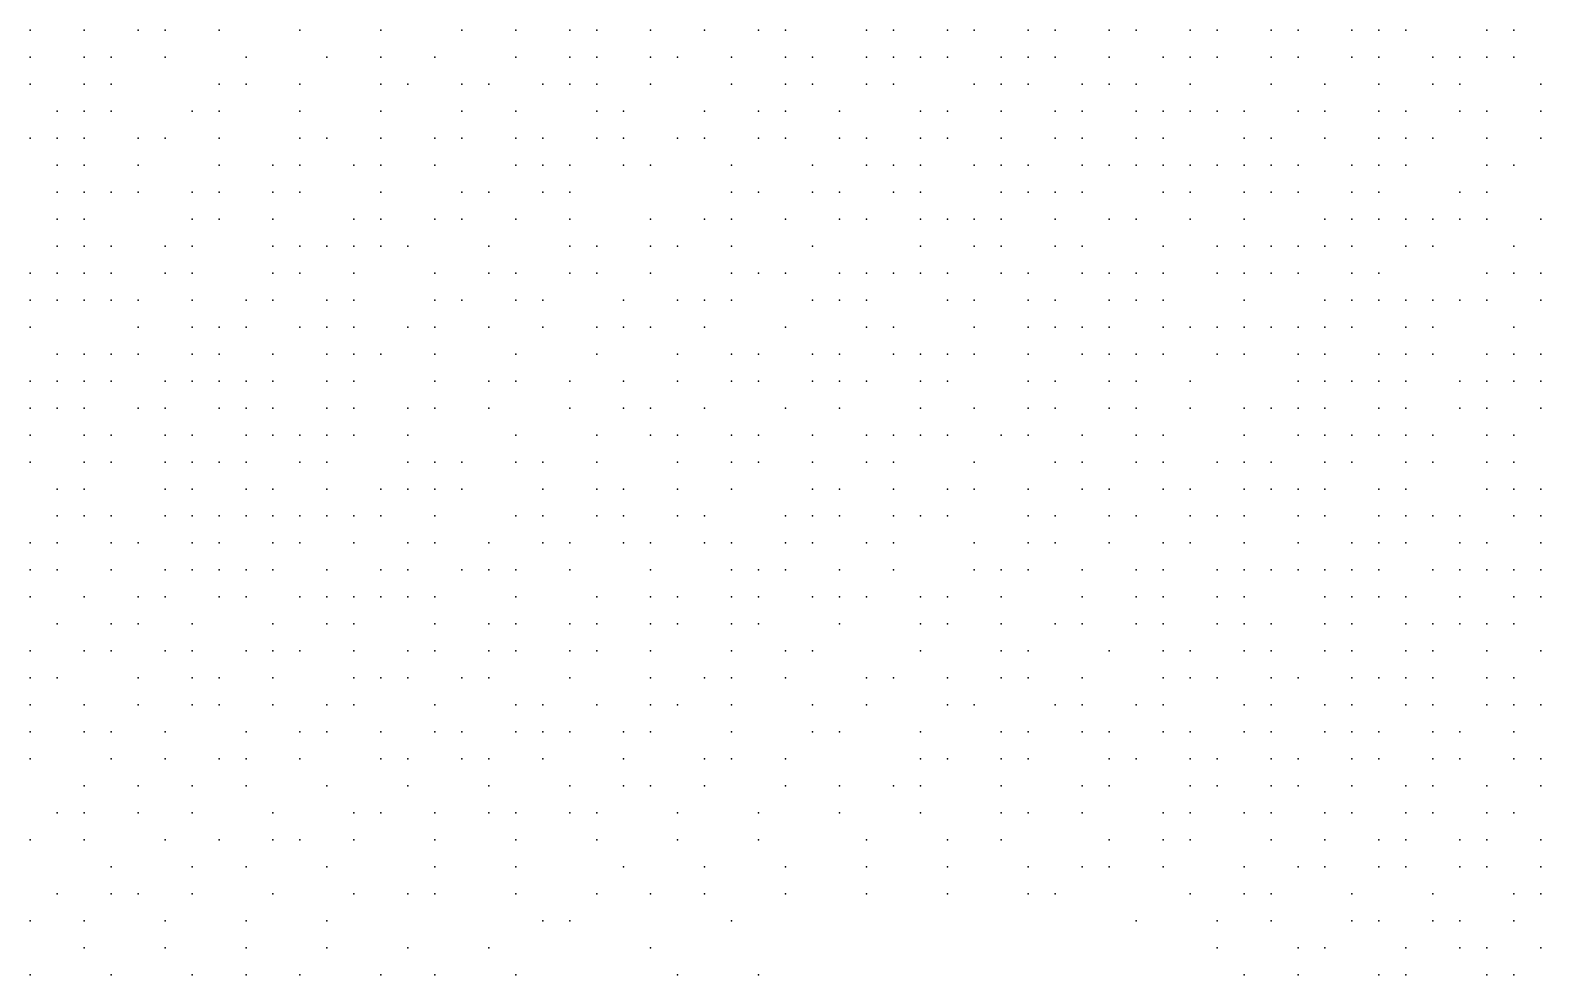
# Model space of a CAD drawing. Extents: x 429 to 793, y 817 to 1241.
# Drawn here: x 653.48 to 694.36, y 923.19 to 948.74 of the extents above; entities that cross this region are included whole.
import ezdxf

# ---------------------------------------------------------------- set-up
doc = ezdxf.new("R2010")
doc.units = 0

msp = doc.modelspace()

# ---------------------------------------------------------------- linework, layer by layer
for p in [(653.48, 948.74, 233.635), (654.94, 948.74, 232.287), (656.4, 948.74, 231.247), (657.13, 948.74, 231.068), (658.59, 948.74, 229.682), (660.78, 948.74, 228.097), (662.97, 948.74, 226.457), (665.16, 948.74, 224.798), (666.62, 948.74, 223.865), (668.08, 948.74, 222.368), (668.81, 948.74, 221.865), (670.27, 948.74, 220.85), (671.73, 948.74, 219.775), (673.19, 948.74, 218.155), (673.92, 948.74, 217.582), (676.11, 948.74, 215.88), (676.84, 948.74, 215.32), (678.3, 948.74, 214.336), (679.03, 948.74, 213.934), (680.49, 948.74, 212.647), (681.22, 948.74, 212.253), (682.68, 948.74, 210.78), (683.41, 948.74, 210.372), (684.87, 948.74, 209.112), (685.6, 948.74, 208.607), (687.06, 948.74, 207.966), (687.79, 948.74, 207.448), (689.25, 948.74, 206.29), (689.98, 948.74, 205.77), (690.71, 948.74, 205.425), (692.9, 948.74, 203.573), (693.63, 948.74, 203.1), (653.48, 948.01, 233.76), (654.94, 948.01, 232.43), (655.67, 948.01, 231.91), (657.13, 948.01, 230.87), (659.32, 948.01, 229.29), (661.51, 948.01, 227.61), (662.97, 948.01, 226.549), (664.43, 948.01, 225.191), (666.62, 948.01, 223.943), (668.08, 948.01, 222.445), (668.81, 948.01, 221.92), (670.27, 948.01, 220.845), (671, 948.01, 220.31), (672.46, 948.01, 219.057), (673.92, 948.01, 217.56), (674.65, 948.01, 217.17), (676.11, 948.01, 215.81), (676.84, 948.01, 215.24), (677.57, 948.01, 214.685), (678.3, 948.01, 214.05), (679.76, 948.01, 213.352), (680.49, 948.01, 212.557), (681.22, 948.01, 212.001), (682.68, 948.01, 211.143), (684.14, 948.01, 209.963), (684.87, 948.01, 208.988), (685.6, 948.01, 208.483), (687.06, 948.01, 207.842), (687.79, 948.01, 207.325), (689.25, 948.01, 206.13), (689.98, 948.01, 205.776), (691.44, 948.01, 204.748), (692.17, 948.01, 203.883), (692.9, 948.01, 203.41), (693.63, 948.01, 202.695), (653.48, 947.28, 233.6), (654.94, 947.28, 232.722), (655.67, 947.28, 232.144), (658.59, 947.28, 229.973), (659.32, 947.28, 229.417), (660.78, 947.28, 228.522), (662.97, 947.28, 226.785), (663.7, 947.28, 226.264), (665.16, 947.28, 224.968), (665.89, 947.28, 224.455), (667.35, 947.28, 222.97), (668.08, 947.28, 222.47), (668.81, 947.28, 221.932), (670.27, 947.28, 220.84), (672.46, 947.28, 219.232), (673.92, 947.28, 217.51), (674.65, 947.28, 217.12), (676.11, 947.28, 216), (676.84, 947.28, 215.16), (679.03, 947.28, 213.415), (679.76, 947.28, 212.86), (680.49, 947.28, 212.364), (681.95, 947.28, 211.505), (682.68, 947.28, 211.009), (683.41, 947.28, 210.238), (684.87, 947.28, 208.865), (687.06, 947.28, 207.513), (688.52, 947.28, 206.546), (689.98, 947.28, 205.552), (691.44, 947.28, 204.234), (692.17, 947.28, 203.72), (694.36, 947.28, 202.341), (654.21, 946.55, 233.44), (654.94, 946.55, 232.855), (655.67, 946.55, 232.277), (657.86, 946.55, 230.442), (658.59, 946.55, 230.1), (660.78, 946.55, 228.65), (662.97, 946.55, 226.895), (665.16, 946.55, 225.045), (666.62, 946.55, 223.678), (668.81, 946.55, 221.945), (669.54, 946.55, 221.392), (671.73, 946.55, 219.76), (673.19, 946.55, 218.06), (673.92, 946.55, 217.46), (675.38, 946.55, 216.73), (677.57, 946.55, 214.525), (678.3, 946.55, 213.97), (679.76, 946.55, 213.164), (681.22, 946.55, 211.55), (681.95, 946.55, 211.372), (683.41, 946.55, 210.105), (684.14, 946.55, 209.541), (684.87, 946.55, 209.043), (685.6, 946.55, 208.701), (686.33, 946.55, 208.203), (687.79, 946.55, 207.09), (688.52, 946.55, 206.386), (689.98, 946.55, 205.392), (690.71, 946.55, 204.974), (692.17, 946.55, 203.527), (692.9, 946.55, 203.019), (694.36, 946.55, 202.318), (653.48, 945.82, 234.02), (654.21, 945.82, 233.28), (654.94, 945.82, 232.988), (656.4, 945.82, 231.657), (657.13, 945.82, 231.14), (658.59, 945.82, 230.228), (660.78, 945.82, 228.76), (661.51, 945.82, 227.83), (662.97, 945.82, 226.538), (664.43, 945.82, 225.558), (665.16, 945.82, 225.07), (666.62, 945.82, 224.045), (667.35, 945.82, 223.362), (668.81, 945.82, 221.958), (669.54, 945.82, 221.405), (671, 945.82, 220.312), (671.73, 945.82, 219.727), (673.19, 945.82, 218.01), (673.92, 945.82, 217.41), (675.38, 945.82, 216.68), (676.11, 945.82, 215.65), (677.57, 945.82, 214.64), (678.3, 945.82, 214.2), (679.76, 945.82, 212.58), (681.22, 945.82, 211.41), (681.95, 945.82, 210.895), (683.41, 945.82, 209.882), (684.14, 945.82, 209.384), (686.33, 945.82, 208.047), (687.06, 945.82, 207.357), (688.52, 945.82, 206.226), (689.98, 945.82, 205.305), (690.71, 945.82, 204.801), (691.44, 945.82, 204.296), (692.9, 945.82, 202.826), (694.36, 945.82, 202.125), (654.21, 945.09, 233.27), (654.94, 945.09, 233.12), (656.4, 945.09, 231.792), (658.59, 945.09, 230.202), (660.05, 945.09, 229.225), (660.78, 945.09, 228.405), (662.24, 945.09, 227.636), (662.97, 945.09, 227.028), (664.43, 945.09, 225.583), (666.62, 945.09, 224.07), (667.35, 945.09, 223.387), (668.08, 945.09, 222.495), (669.54, 945.09, 221.598), (670.27, 945.09, 220.855), (672.46, 945.09, 219.128), (674.65, 945.09, 217.02), (676.11, 945.09, 215.88), (676.84, 945.09, 214.94), (677.57, 945.09, 214.5), (679.03, 945.09, 213.468), (679.76, 945.09, 213.024), (680.49, 945.09, 211.925), (681.95, 945.09, 210.723), (682.68, 945.09, 210.21), (683.41, 945.09, 209.545), (684.14, 945.09, 209.05), (684.87, 945.09, 208.886), (685.6, 945.09, 208.388), (686.33, 945.09, 207.89), (687.06, 945.09, 207.058), (687.79, 945.09, 206.469), (689.25, 945.09, 205.593), (689.98, 945.09, 205.089), (690.71, 945.09, 204.584), (692.9, 945.09, 203.14), (693.63, 945.09, 202.632), (654.21, 944.36, 233.4), (654.94, 944.36, 232.96), (655.67, 944.36, 232.65), (656.4, 944.36, 232.03), (657.86, 944.36, 230.873), (658.59, 944.36, 230.337), (660.05, 944.36, 229.428), (660.78, 944.36, 228.87), (662.97, 944.36, 227.074), (665.16, 944.36, 225.095), (665.89, 944.36, 224.607), (667.35, 944.36, 223.045), (668.08, 944.36, 222.508), (672.46, 944.36, 218.527), (673.19, 944.36, 217.928), (674.65, 944.36, 216.82), (675.38, 944.36, 216.28), (676.84, 944.36, 214.8), (677.57, 944.36, 214.36), (679.76, 944.36, 212.884), (680.49, 944.36, 212.01), (681.22, 944.36, 211.58), (681.95, 944.36, 210.553), (684.14, 944.36, 208.88), (684.87, 944.36, 208.385), (686.33, 944.36, 207.647), (687.06, 944.36, 206.798), (687.79, 944.36, 206.252), (689.25, 944.36, 205.377), (689.98, 944.36, 204.872), (692.17, 944.36, 203.453), (692.9, 944.36, 202.913), (654.21, 943.63, 233.781), (654.94, 943.63, 233.282), (657.86, 943.63, 231.151), (658.59, 943.63, 230.375), (660.05, 943.63, 229.474), (662.24, 943.63, 227.424), (662.97, 943.63, 227.12), (664.43, 943.63, 225.663), (665.16, 943.63, 225.135), (666.62, 943.63, 224.12), (668.08, 943.63, 222.497), (670.27, 943.63, 220.845), (671.73, 943.63, 219.663), (672.46, 943.63, 218.495), (673.92, 943.63, 217.227), (675.38, 943.63, 216.173), (676.11, 943.63, 215.74), (677.57, 943.63, 214.216), (678.3, 943.63, 213.772), (679.03, 943.63, 213.189), (679.76, 943.63, 212.267), (681.22, 943.63, 211.407), (682.68, 943.63, 209.87), (683.41, 943.63, 209.418), (684.87, 943.63, 208.142), (686.33, 943.63, 207.003), (688.52, 943.63, 205.706), (689.25, 943.63, 205.16), (689.98, 943.63, 204.655), (690.71, 943.63, 204.307), (691.44, 943.63, 203.767), (692.17, 943.63, 203.227), (692.9, 943.63, 202.687), (694.36, 943.63, 201.68), (654.21, 942.9, 233.604), (654.94, 942.9, 233.038), (655.67, 942.9, 232.708), (657.13, 942.9, 231.209), (657.86, 942.9, 230.951), (660.05, 942.9, 229.438), (660.78, 942.9, 228.776), (661.51, 942.9, 228.078), (662.24, 942.9, 227.47), (662.97, 942.9, 226.675), (663.7, 942.9, 226.19), (665.89, 942.9, 224.647), (668.08, 942.9, 222.487), (668.81, 942.9, 221.95), (670.27, 942.9, 220.812), (671, 942.9, 220.205), (672.46, 942.9, 218.74), (674.65, 942.9, 216.633), (677.57, 942.9, 214.112), (679.03, 942.9, 213.016), (679.76, 942.9, 212.093), (681.22, 942.9, 211.051), (681.95, 942.9, 210.382), (684.14, 942.9, 208.967), (685.6, 942.9, 207.898), (686.33, 942.9, 207.403), (687.06, 942.9, 206.76), (687.79, 942.9, 205.96), (688.52, 942.9, 205.383), (689.25, 942.9, 204.91), (690.71, 942.9, 204.08), (691.44, 942.9, 203.54), (693.63, 942.9, 201.965), (653.48, 942.17, 234.176), (654.21, 942.17, 233.548), (654.94, 942.17, 233.115), (655.67, 942.17, 232.592), (657.13, 942.17, 231.526), (657.86, 942.17, 231.009), (660.05, 942.17, 229.498), (660.78, 942.17, 228.822), (662.24, 942.17, 227.645), (664.43, 942.17, 225.887), (665.89, 942.17, 224.673), (666.62, 942.17, 223.582), (668.08, 942.17, 222.477), (668.81, 942.17, 221.94), (670.27, 942.17, 220.78), (672.46, 942.17, 218.295), (673.19, 942.17, 217.661), (673.92, 942.17, 216.96), (675.38, 942.17, 216.04), (676.11, 942.17, 214.958), (676.84, 942.17, 214.49), (677.57, 942.17, 213.874), (678.3, 942.17, 213.428), (679.76, 942.17, 211.92), (680.49, 942.17, 211.408), (681.95, 942.17, 210.495), (682.68, 942.17, 209.939), (683.41, 942.17, 209.175), (684.14, 942.17, 208.723), (685.6, 942.17, 207.655), (686.33, 942.17, 207.16), (687.06, 942.17, 206.645), (687.79, 942.17, 205.616), (689.25, 942.17, 204.66), (689.98, 942.17, 204.173), (692.9, 942.17, 201.92), (693.63, 942.17, 201.718), (694.36, 942.17, 200.84), (653.48, 941.44, 234.248), (654.21, 941.44, 233.626), (654.94, 941.44, 233.193), (655.67, 941.44, 232.669), (656.4, 941.44, 232.204), (657.86, 941.44, 231.067), (659.32, 941.44, 229.98), (660.05, 941.44, 229.075), (661.51, 941.44, 228.124), (662.24, 941.44, 227.685), (664.43, 941.44, 225.912), (665.16, 941.44, 225.225), (666.62, 941.44, 223.592), (667.35, 941.44, 223.035), (669.54, 941.44, 221.39), (671, 941.44, 219.903), (671.73, 941.44, 219.363), (672.46, 941.44, 218.607), (674.65, 941.44, 216.498), (675.38, 941.44, 216.037), (676.11, 941.44, 214.788), (678.3, 941.44, 213.258), (679.03, 941.44, 212.812), (680.49, 941.44, 211.164), (681.22, 941.44, 210.808), (682.68, 941.44, 209.696), (683.41, 941.44, 208.932), (684.14, 941.44, 208.291), (686.33, 941.44, 206.873), (688.52, 941.44, 205.133), (689.25, 941.44, 204.41), (689.98, 941.44, 203.923), (690.71, 941.44, 203.395), (691.44, 941.44, 202.888), (692.17, 941.44, 202.566), (692.9, 941.44, 202.19), (694.36, 941.44, 200.975), (653.48, 940.71, 234.137), (656.4, 940.71, 232.146), (657.86, 940.71, 231.107), (658.59, 940.71, 230.573), (659.32, 940.71, 230.04), (660.78, 940.71, 228.652), (661.51, 940.71, 228.17), (662.24, 940.71, 227.71), (663.7, 940.71, 226.28), (664.43, 940.71, 225.937), (665.89, 940.71, 224.693), (667.35, 940.71, 223.045), (668.81, 940.71, 221.803), (669.54, 940.71, 221.223), (670.27, 940.71, 220.517), (671.73, 940.71, 218.918), (673.92, 940.71, 216.803), (676.11, 940.71, 215.256), (676.84, 940.71, 214.15), (679.03, 940.71, 212.115), (680.49, 940.71, 210.921), (681.22, 940.71, 210.165), (681.95, 940.71, 209.652), (682.68, 940.71, 209.14), (684.14, 940.71, 208.004), (684.87, 940.71, 207.436), (685.6, 940.71, 207.155), (686.33, 940.71, 206.587), (687.06, 940.71, 206.072), (687.79, 940.71, 205.355), (688.52, 940.71, 204.882), (689.25, 940.71, 204.117), (690.71, 940.71, 203.102), (691.44, 940.71, 202.672), (693.63, 940.71, 201.177), (654.21, 939.98, 233.777), (654.94, 939.98, 233.27), (655.67, 939.98, 232.747), (656.4, 939.98, 232.223), (657.86, 939.98, 231.167), (658.59, 939.98, 230.633), (660.05, 939.98, 229.135), (661.51, 939.98, 228.19), (662.24, 939.98, 227.725), (662.97, 939.98, 226.765), (664.43, 939.98, 225.777), (666.62, 939.98, 223.725), (668.81, 939.98, 221.677), (671, 939.98, 219.81), (672.46, 939.98, 217.86), (673.19, 939.98, 217.332), (674.65, 939.98, 216.185), (675.38, 939.98, 215.554), (676.84, 939.98, 213.893), (677.57, 939.98, 213.393), (678.3, 939.98, 212.65), (679.03, 939.98, 212.309), (680.49, 939.98, 210.678), (681.95, 939.98, 209.259), (682.68, 939.98, 208.843), (683.41, 939.98, 208.157), (684.14, 939.98, 207.767), (685.6, 939.98, 206.868), (686.33, 939.98, 206.3), (687.79, 939.98, 204.931), (688.52, 939.98, 204.377), (689.98, 939.98, 203.316), (690.71, 939.98, 203.048), (691.44, 939.98, 202.402), (692.9, 939.98, 201.65), (693.63, 939.98, 200.651), (694.36, 939.98, 200.152), (653.48, 939.25, 233.998), (654.21, 939.25, 233.491), (654.94, 939.25, 233.238), (655.67, 939.25, 232.596), (657.13, 939.25, 231.666), (657.86, 939.25, 231.137), (658.59, 939.25, 230.619), (659.32, 939.25, 229.523), (660.05, 939.25, 229.235), (661.51, 939.25, 228.21), (662.24, 939.25, 227.26), (664.43, 939.25, 225.962), (665.89, 939.25, 224.671), (666.62, 939.25, 223.598), (668.08, 939.25, 222.234), (669.54, 939.25, 220.97), (671, 939.25, 219.655), (672.46, 939.25, 217.785), (673.19, 939.25, 217.175), (674.65, 939.25, 216.022), (675.38, 939.25, 215.503), (676.11, 939.25, 214.259), (677.57, 939.25, 212.893), (678.3, 939.25, 212.747), (680.49, 939.25, 210.705), (681.22, 939.25, 209.735), (682.68, 939.25, 208.547), (683.41, 939.25, 207.86), (684.87, 939.25, 207.08), (687.79, 939.25, 204.755), (688.52, 939.25, 204.084), (689.25, 939.25, 203.53), (689.98, 939.25, 203.154), (690.71, 939.25, 202.778), (692.17, 939.25, 201.601), (692.9, 939.25, 201.347), (693.63, 939.25, 200.348), (694.36, 939.25, 200.115), (653.48, 938.52, 234.073), (654.21, 938.52, 233.459), (654.94, 938.52, 232.885), (656.4, 938.52, 231.632), (657.13, 938.52, 231.093), (658.59, 938.52, 230.315), (659.32, 938.52, 229.768), (660.05, 938.52, 229.191), (661.51, 938.52, 228.23), (662.24, 938.52, 227.28), (663.7, 938.52, 226.33), (664.43, 938.52, 225.693), (665.89, 938.52, 224.544), (668.08, 938.52, 222.108), (669.54, 938.52, 220.62), (670.27, 938.52, 220.155), (671.73, 938.52, 218.358), (673.92, 938.52, 216.22), (675.38, 938.52, 215.246), (677.57, 938.52, 213.137), (679.03, 938.52, 211.227), (680.49, 938.52, 210.418), (681.22, 938.52, 209.795), (682.68, 938.52, 208.25), (683.41, 938.52, 207.716), (684.87, 938.52, 206.648), (686.33, 938.52, 205.66), (687.06, 938.52, 205.207), (687.79, 938.52, 204.435), (688.52, 938.52, 203.982), (689.98, 938.52, 202.972), (690.71, 938.52, 202.414), (692.17, 938.52, 201.298), (692.9, 938.52, 201.043), (694.36, 938.52, 199.845), (653.48, 937.79, 233.607), (654.94, 937.79, 232.564), (655.67, 937.79, 232.135), (657.13, 937.79, 231.082), (657.86, 937.79, 230.79), (659.32, 937.79, 229.724), (660.05, 937.79, 229.035), (660.78, 937.79, 228.633), (661.51, 937.79, 228.25), (662.24, 937.79, 227.3), (663.7, 937.79, 226.197), (666.62, 937.79, 223.472), (668.81, 937.79, 221.393), (670.27, 937.79, 220.08), (671, 937.79, 219.505), (672.46, 937.79, 217.648), (673.19, 937.79, 217.082), (674.65, 937.79, 215.375), (676.11, 937.79, 213.955), (676.84, 937.79, 213.38), (677.57, 937.79, 212.77), (678.3, 937.79, 212.16), (679.76, 937.79, 210.617), (680.49, 937.79, 210.132), (681.95, 937.79, 208.522), (683.41, 937.79, 207.356), (684.14, 937.79, 206.822), (686.33, 937.79, 205.34), (687.79, 937.79, 203.806), (688.52, 937.79, 203.617), (689.25, 937.79, 202.843), (689.98, 937.79, 202.403), (690.71, 937.79, 201.62), (691.44, 937.79, 201.18), (692.9, 937.79, 200.74), (693.63, 937.79, 199.96), (653.48, 937.06, 233.577), (654.94, 937.06, 232.852), (655.67, 937.06, 232.101), (657.13, 937.06, 231.048), (657.86, 937.06, 230.487), (658.59, 937.06, 229.968), (659.32, 937.06, 229.391), (660.78, 937.06, 228.653), (661.51, 937.06, 227.785), (663.7, 937.06, 226.063), (664.43, 937.06, 225.526), (665.16, 937.06, 224.855), (666.62, 937.06, 223.105), (667.35, 937.06, 222.43), (668.81, 937.06, 221.237), (671, 937.06, 219.355), (672.46, 937.06, 217.378), (673.19, 937.06, 216.522), (674.65, 937.06, 215.105), (676.11, 937.06, 213.653), (676.84, 937.06, 213.09), (679.03, 937.06, 210.94), (681.22, 937.06, 209.066), (681.95, 937.06, 208.162), (683.41, 937.06, 206.996), (684.14, 937.06, 206.363), (685.6, 937.06, 205.557), (686.33, 937.06, 204.455), (687.06, 937.06, 203.944), (688.52, 937.06, 203.273), (689.25, 937.06, 202.5), (690.71, 937.06, 201.481), (691.44, 937.06, 200.972), (692.9, 937.06, 200.39), (693.63, 937.06, 199.61), (654.21, 936.33, 233.14), (654.94, 936.33, 232.603), (657.13, 936.33, 231.014), (657.86, 936.33, 230.464), (659.32, 936.33, 229.458), (660.05, 936.33, 229.075), (661.51, 936.33, 228), (662.97, 936.33, 226.573), (663.7, 936.33, 225.93), (664.43, 936.33, 225.392), (665.16, 936.33, 224.092), (667.35, 936.33, 222.338), (668.81, 936.33, 221.08), (669.54, 936.33, 220.505), (671, 936.33, 218.862), (672.46, 936.33, 217.095), (674.65, 936.33, 215.143), (675.38, 936.33, 214.07), (676.84, 936.33, 212.8), (678.3, 936.33, 211.42), (679.03, 936.33, 210.461), (680.49, 936.33, 209.044), (681.95, 936.33, 207.802), (682.68, 936.33, 207.17), (684.14, 936.33, 205.99), (684.87, 936.33, 205.4), (686.33, 936.33, 204.082), (687.06, 936.33, 203.453), (687.79, 936.33, 203.36), (688.52, 936.33, 202.93), (689.98, 936.33, 201.597), (690.71, 936.33, 201.088), (692.9, 936.33, 199.69), (693.63, 936.33, 199.26), (694.36, 936.33, 198.83), (654.21, 935.6, 232.66), (654.94, 935.6, 232.227), (655.67, 935.6, 232.004), (657.13, 935.6, 230.98), (657.86, 935.6, 230.43), (658.59, 935.6, 229.88), (659.32, 935.6, 229.478), (660.05, 935.6, 228.94), (660.78, 935.6, 228.335), (661.51, 935.6, 227.73), (662.24, 935.6, 226.95), (662.97, 935.6, 226.44), (664.43, 935.6, 224.973), (666.62, 935.6, 222.876), (667.35, 935.6, 222.155), (668.81, 935.6, 220.773), (669.54, 935.6, 220.458), (671, 935.6, 218.592), (671.73, 935.6, 217.674), (673.92, 935.6, 215.373), (674.65, 935.6, 214.837), (675.38, 935.6, 213.925), (676.84, 935.6, 212.51), (677.57, 935.6, 211.906), (678.3, 935.6, 210.698), (680.49, 935.6, 208.647), (681.22, 935.6, 208.155), (682.68, 935.6, 206.763), (683.41, 935.6, 205.924), (684.87, 935.6, 204.81), (685.6, 935.6, 204.22), (686.33, 935.6, 203.64), (687.79, 935.6, 202.873), (688.52, 935.6, 202.293), (689.98, 935.6, 201.204), (690.71, 935.6, 200.59), (691.44, 935.6, 200.098), (692.17, 935.6, 199.86), (693.63, 935.6, 198.8), (694.36, 935.6, 198.068), (653.48, 934.87, 232.567), (654.21, 934.87, 232.637), (655.67, 934.87, 231.28), (656.4, 934.87, 230.868), (657.86, 934.87, 230.09), (658.59, 934.87, 229.345), (660.05, 934.87, 228.67), (660.78, 934.87, 228.065), (662.24, 934.87, 226.575), (663.7, 934.87, 225.212), (664.43, 934.87, 224.403), (665.89, 934.87, 223.23), (667.35, 934.87, 222.015), (668.08, 934.87, 221.408), (669.54, 934.87, 219.919), (670.27, 934.87, 219.372), (671.73, 934.87, 217.328), (672.46, 934.87, 216.686), (673.92, 934.87, 215.067), (674.65, 934.87, 214.53), (676.11, 934.87, 212.792), (676.84, 934.87, 212.09), (679.03, 934.87, 209.667), (680.49, 934.87, 208.57), (681.22, 934.87, 207.43), (682.68, 934.87, 206.357), (684.14, 934.87, 205.085), (684.87, 934.87, 204.18), (686.33, 934.87, 202.945), (687.79, 934.87, 202.55), (689.25, 934.87, 201.32), (689.98, 934.87, 200.76), (690.71, 934.87, 200.2), (692.17, 934.87, 199.47), (692.9, 934.87, 198.91), (694.36, 934.87, 197.715), (653.48, 934.14, 232.063), (654.21, 934.14, 231.633), (655.67, 934.14, 231.27), (657.13, 934.14, 229.86), (657.86, 934.14, 229.803), (658.59, 934.14, 229.307), (659.32, 934.14, 228.81), (660.05, 934.14, 228.36), (661.51, 934.14, 227.12), (662.97, 934.14, 225.45), (663.7, 934.14, 224.972), (665.16, 934.14, 223.725), (665.89, 934.14, 222.787), (666.62, 934.14, 222.179), (668.08, 934.14, 220.902), (670.27, 934.14, 219.065), (672.46, 934.14, 216.197), (673.19, 934.14, 215.402), (673.92, 934.14, 214.76), (675.38, 934.14, 213.356), (676.84, 934.14, 211.67), (679.03, 934.14, 208.946), (679.76, 934.14, 208.7), (680.49, 934.14, 208.13), (681.95, 934.14, 206.417), (683.41, 934.14, 205.411), (684.14, 934.14, 204.871), (685.6, 934.14, 203.34), (686.33, 934.14, 202.505), (687.06, 934.14, 201.881), (687.79, 934.14, 202.11), (688.52, 934.14, 201.243), (689.25, 934.14, 200.88), (689.98, 934.14, 200.07), (691.44, 934.14, 199.64), (692.17, 934.14, 199.08), (692.9, 934.14, 198.52), (693.63, 934.14, 198.117), (694.36, 934.14, 197.799), (653.48, 933.41, 231.973), (654.94, 933.41, 231.13), (656.4, 933.41, 229.84), (657.13, 933.41, 229.85), (658.59, 933.41, 228.53), (659.32, 933.41, 228.298), (660.78, 933.41, 227.177), (661.51, 933.41, 226.44), (662.24, 933.41, 226.03), (662.97, 933.41, 225.21), (663.7, 933.41, 224.715), (664.43, 933.41, 224.107), (666.62, 933.41, 221.736), (668.81, 933.41, 220.16), (670.27, 933.41, 218.39), (671, 933.41, 217.297), (672.46, 933.41, 215.86), (673.19, 933.41, 214.885), (674.65, 933.41, 213.316), (675.38, 933.41, 212.778), (676.11, 933.41, 211.952), (677.57, 933.41, 210.564), (678.3, 933.41, 209.192), (679.76, 933.41, 208.26), (681.95, 933.41, 205.647), (683.41, 933.41, 204.444), (684.14, 933.41, 203.7), (685.6, 933.41, 202.417), (686.33, 933.41, 201.907), (688.52, 933.41, 200.803), (689.25, 933.41, 200.44), (689.98, 933.41, 199.63), (690.71, 933.41, 199.26), (692.17, 933.41, 198.381), (693.63, 933.41, 197.298), (694.36, 933.41, 196.923), (654.21, 932.68, 231.047), (655.67, 932.68, 230.157), (656.4, 932.68, 229.743), (657.86, 932.68, 228.515), (660.05, 932.68, 227.12), (661.51, 932.68, 226.071), (662.24, 932.68, 225.025), (664.43, 932.68, 223.543), (665.89, 932.68, 222.562), (666.62, 932.68, 221.9), (668.08, 932.68, 220.12), (668.81, 932.68, 218.81), (670.27, 932.68, 217.475), (671, 932.68, 217.145), (672.46, 932.68, 215.01), (673.19, 932.68, 214.318), (675.38, 932.68, 212.325), (677.57, 932.68, 209.805), (678.3, 932.68, 209.3), (679.76, 932.68, 207.283), (681.22, 932.68, 205.892), (681.95, 932.68, 205.164), (683.41, 932.68, 204.1), (684.14, 932.68, 203.763), (685.6, 932.68, 201.933), (686.33, 932.68, 201.424), (687.06, 932.68, 200.725), (688.52, 932.68, 200.363), (689.25, 932.68, 199.335), (690.71, 932.68, 198.61), (691.44, 932.68, 198.241), (692.17, 932.68, 197.957), (692.9, 932.68, 197.25), (693.63, 932.68, 196.875), (653.48, 931.95, 230.77), (654.94, 931.95, 229.517), (655.67, 931.95, 229.323), (657.13, 931.95, 228.27), (657.86, 931.95, 227.998), (659.32, 931.95, 227.053), (660.05, 931.95, 226.61), (660.78, 931.95, 225.68), (662.24, 931.95, 224.84), (663.7, 931.95, 223.587), (664.43, 931.95, 222.943), (665.89, 931.95, 221.37), (666.62, 931.95, 220.913), (668.08, 931.95, 219.74), (668.81, 931.95, 218.505), (670.27, 931.95, 217.331), (672.46, 931.95, 214.33), (673.92, 931.95, 213.4), (674.65, 931.95, 212.129), (677.57, 931.95, 209.178), (679.76, 931.95, 205.783), (680.49, 931.95, 206.319), (682.68, 931.95, 203.977), (684.14, 931.95, 202.713), (684.87, 931.95, 202.06), (686.33, 931.95, 200.894), (687.06, 931.95, 200.338), (688.52, 931.95, 199.226), (689.25, 931.95, 198.67), (690.71, 931.95, 198.102), (691.44, 931.95, 197.818), (692.9, 931.95, 196.807), (694.36, 931.95, 196.321), (653.48, 931.22, 229.61), (654.21, 931.22, 229.2), (656.4, 931.22, 228.159), (657.86, 931.22, 227.293), (658.59, 931.22, 226.877), (660.05, 931.22, 226.203), (662.24, 931.22, 224.163), (662.97, 931.22, 223.72), (663.7, 931.22, 223.01), (665.16, 931.22, 221.333), (665.89, 931.22, 220.877), (668.08, 931.22, 218.84), (670.27, 931.22, 216.764), (671.73, 931.22, 215.26), (672.46, 931.22, 214.413), (673.92, 931.22, 212.887), (676.11, 931.22, 209.863), (676.84, 931.22, 209.213), (678.3, 931.22, 207.622), (679.76, 931.22, 205.64), (680.49, 931.22, 205.07), (681.95, 931.22, 202.93), (684.14, 931.22, 201.36), (684.87, 931.22, 201.39), (685.6, 931.22, 200.463), (687.06, 931.22, 199.45), (687.79, 931.22, 199.19), (689.25, 931.22, 197.95), (689.98, 931.22, 197.688), (690.71, 931.22, 197.57), (691.44, 931.22, 197.02), (692.9, 931.22, 196.47), (693.63, 931.22, 195.92), (653.48, 930.49, 229.04), (654.94, 930.49, 228.22), (656.4, 930.49, 227.42), (657.86, 930.49, 226.603), (658.59, 930.49, 226.187), (660.05, 930.49, 224.917), (661.51, 930.49, 224.047), (662.24, 930.49, 223.202), (664.43, 930.49, 221.617), (666.62, 930.49, 219.804), (667.35, 930.49, 219.127), (668.81, 930.49, 217.533), (670.27, 930.49, 216.46), (671, 930.49, 215.173), (672.46, 930.49, 213.9), (674.65, 930.49, 211.187), (676.11, 930.49, 209.237), (678.3, 930.49, 206.454), (679.03, 930.49, 205.64), (681.22, 930.49, 203.322), (681.95, 930.49, 202.638), (683.41, 930.49, 201.315), (684.14, 930.49, 200.62), (686.33, 930.49, 199.248), (687.06, 930.49, 198.526), (688.52, 930.49, 198.19), (689.25, 930.49, 197.23), (690.71, 930.49, 196.777), (691.44, 930.49, 196.323), (692.9, 930.49, 195.87), (693.63, 930.49, 195.24), (694.36, 930.49, 194.917), (653.48, 929.76, 228.303), (654.94, 929.76, 227.802), (655.67, 929.76, 226.66), (657.13, 929.76, 225.833), (659.32, 929.76, 224.557), (660.78, 929.76, 223.693), (661.51, 929.76, 223.257), (662.97, 929.76, 221.914), (664.43, 929.76, 220.807), (665.16, 929.76, 220.343), (666.62, 929.76, 218.852), (667.35, 929.76, 217.813), (668.08, 929.76, 217.32), (669.54, 929.76, 216.383), (670.27, 929.76, 215), (672.46, 929.76, 212.92), (674.65, 929.76, 210.708), (675.38, 929.76, 209.295), (677.57, 929.76, 206.173), (679.76, 929.76, 203.962), (680.49, 929.76, 203.423), (681.95, 929.76, 201.727), (682.68, 929.76, 201.045), (684.14, 929.76, 200.05), (684.87, 929.76, 199.14), (686.33, 929.76, 198.478), (687.06, 929.76, 197.95), (688.52, 929.76, 197.501), (689.25, 929.76, 197.114), (689.98, 929.76, 196.727), (691.44, 929.76, 195.77), (692.17, 929.76, 195.14), (693.63, 929.76, 194.393), (653.48, 929.03, 227.73), (655.67, 929.03, 226.48), (657.13, 929.03, 225.24), (658.59, 929.03, 223.76), (659.32, 929.03, 223.32), (660.78, 929.03, 222.654), (662.97, 929.03, 220.433), (663.7, 929.03, 219.97), (665.16, 929.03, 219.254), (665.89, 929.03, 218.582), (667.35, 929.03, 217.194), (669.54, 929.03, 215.38), (671.73, 929.03, 212.786), (672.46, 929.03, 212.048), (673.92, 929.03, 210.08), (677.57, 929.03, 205.49), (678.3, 929.03, 204.78), (679.76, 929.03, 202.987), (680.49, 929.03, 202.12), (682.68, 929.03, 200.238), (683.41, 929.03, 199.656), (684.87, 929.03, 198.492), (685.6, 929.03, 197.703), (687.06, 929.03, 196.842), (687.79, 929.03, 197.061), (689.25, 929.03, 196.245), (689.98, 929.03, 195.983), (691.44, 929.03, 195.25), (692.17, 929.03, 194.89), (693.63, 929.03, 194.06), (694.36, 929.03, 193.895), (654.94, 928.3, 225.673), (656.4, 928.3, 224.833), (657.86, 928.3, 224), (659.32, 928.3, 222.5), (661.51, 928.3, 221.16), (663.7, 928.3, 219.314), (665.89, 928.3, 216.95), (668.08, 928.3, 215.038), (669.54, 928.3, 213.827), (670.27, 928.3, 212.86), (671.73, 928.3, 211.393), (673.92, 928.3, 209.15), (675.38, 928.3, 207.18), (676.84, 928.3, 204.854), (677.57, 928.3, 204.152), (679.76, 928.3, 201.56), (681.95, 928.3, 199.716), (682.68, 928.3, 199.132), (684.87, 928.3, 197.38), (685.6, 928.3, 197.017), (687.06, 928.3, 196.29), (687.79, 928.3, 195.94), (689.25, 928.3, 195.24), (690.71, 928.3, 194.772), (691.44, 928.3, 194.62), (692.9, 928.3, 193.95), (694.36, 928.3, 193.11), (654.21, 927.57, 225.1), (654.94, 927.57, 224.3), (656.4, 927.57, 223.573), (657.86, 927.57, 222.047), (660.05, 927.57, 220.693), (662.24, 927.57, 218.6), (662.97, 927.57, 218.13), (664.43, 927.57, 217.19), (665.89, 927.57, 215.99), (666.62, 927.57, 215.03), (668.08, 927.57, 213.955), (668.81, 927.57, 213.353), (671, 927.57, 211.02), (673.19, 927.57, 207.92), (675.38, 927.57, 205.247), (677.57, 927.57, 202.31), (679.76, 927.57, 200.244), (680.49, 927.57, 199.03), (681.95, 927.57, 197.902), (684.14, 927.57, 196.393), (684.87, 927.57, 196.037), (686.33, 927.57, 195.357), (687.06, 927.57, 195.033), (688.52, 927.57, 194.71), (689.25, 927.57, 194.39), (690.71, 927.57, 193.766), (691.44, 927.57, 193.953), (692.9, 927.57, 193.35), (693.63, 927.57, 192.99), (653.48, 926.84, 223.99), (654.94, 926.84, 223.13), (657.13, 926.84, 221.375), (658.59, 926.84, 220.25), (660.05, 926.84, 219.32), (660.78, 926.84, 218.594), (662.24, 926.84, 217.888), (664.43, 926.84, 215.517), (666.62, 926.84, 213.28), (668.81, 926.84, 211.533), (671, 926.84, 209.076), (673.19, 926.84, 205.773), (676.11, 926.84, 202.215), (678.3, 926.84, 199.442), (679.76, 926.84, 197.933), (682.68, 926.84, 195.723), (684.14, 926.84, 195.05), (684.87, 926.84, 194.48), (687.06, 926.84, 194.14), (688.52, 926.84, 194.053), (689.98, 926.84, 193.483), (690.71, 926.84, 193.342), (692.17, 926.84, 192.577), (692.9, 926.84, 192.723), (694.36, 926.84, 192.04), (655.67, 926.11, 220.71), (657.86, 926.11, 219.36), (659.32, 926.11, 217.916), (661.51, 926.11, 216.22), (664.43, 926.11, 214.184), (666.62, 926.11, 211.93), (669.54, 926.11, 209.15), (671.73, 926.11, 205.85), (673.92, 926.11, 202.995), (676.11, 926.11, 199.809), (678.3, 926.11, 196.97), (680.49, 926.11, 195.41), (681.95, 926.11, 194.623), (682.68, 926.11, 194.23), (684.14, 926.11, 194.428), (686.33, 926.11, 193.323), (687.79, 926.11, 193.387), (688.52, 926.11, 193.261), (689.98, 926.11, 192.833), (690.71, 926.11, 192.54), (692.17, 926.11, 191.977), (692.9, 926.11, 192.133), (694.36, 926.11, 191.54), (654.21, 925.38, 220.303), (655.67, 925.38, 219.39), (656.4, 925.38, 218.94), (657.86, 925.38, 218.02), (660.05, 925.38, 215.72), (662.24, 925.38, 214.05), (663.7, 925.38, 212.963), (664.43, 925.38, 212.42), (666.62, 925.38, 209.787), (668.81, 925.38, 207.1), (670.27, 925.38, 205.84), (671.73, 925.38, 204.52), (673.92, 925.38, 200.67), (676.11, 925.38, 197.26), (678.3, 925.38, 195.54), (680.49, 925.38, 194.38), (681.22, 925.38, 194.438), (684.87, 925.38, 193.22), (686.33, 925.38, 192.697), (687.06, 925.38, 192.542), (689.25, 925.38, 192.083), (691.44, 925.38, 191.61), (693.63, 925.38, 191.23), (694.36, 925.38, 191.088), (653.48, 924.65, 220.057), (654.94, 924.65, 218.794), (657.13, 924.65, 217.467), (659.32, 924.65, 214.805), (661.51, 924.65, 213.308), (667.35, 924.65, 207.357), (668.08, 924.65, 206.568), (672.46, 924.65, 200.573), (683.41, 924.65, 192.98), (685.6, 924.65, 192.547), (687.06, 924.65, 192.182), (689.25, 924.65, 191.927), (689.98, 924.65, 191.723), (691.44, 924.65, 191.47), (692.17, 924.65, 191.063), (693.63, 924.65, 190.777), (654.94, 923.92, 219.352), (657.13, 923.92, 217.64), (659.32, 923.92, 215.112), (661.51, 923.92, 212.732), (663.7, 923.92, 210.765), (665.89, 923.92, 207.917), (670.27, 923.92, 203.117), (685.6, 923.92, 192.207), (687.79, 923.92, 191.657), (688.52, 923.92, 191.41), (690.71, 923.92, 191.12), (692.17, 923.92, 190.817), (692.9, 923.92, 190.513), (694.36, 923.92, 189.95), (653.48, 923.19, 220.467), (655.67, 923.19, 219.039), (657.86, 923.19, 217.107), (659.32, 923.19, 216.042), (660.78, 923.19, 214.222), (662.97, 923.19, 211.877), (664.43, 923.19, 210.24), (666.62, 923.19, 207.965), (671, 923.19, 203.5), (673.19, 923.19, 200.88), (686.33, 923.19, 191.737), (687.79, 923.19, 191.34), (689.98, 923.19, 190.78), (690.71, 923.19, 190.69), (692.9, 923.19, 189.843), (693.63, 923.19, 189.83)]:
    msp.add_point(p)

doc.saveas('drawing.dxf')
